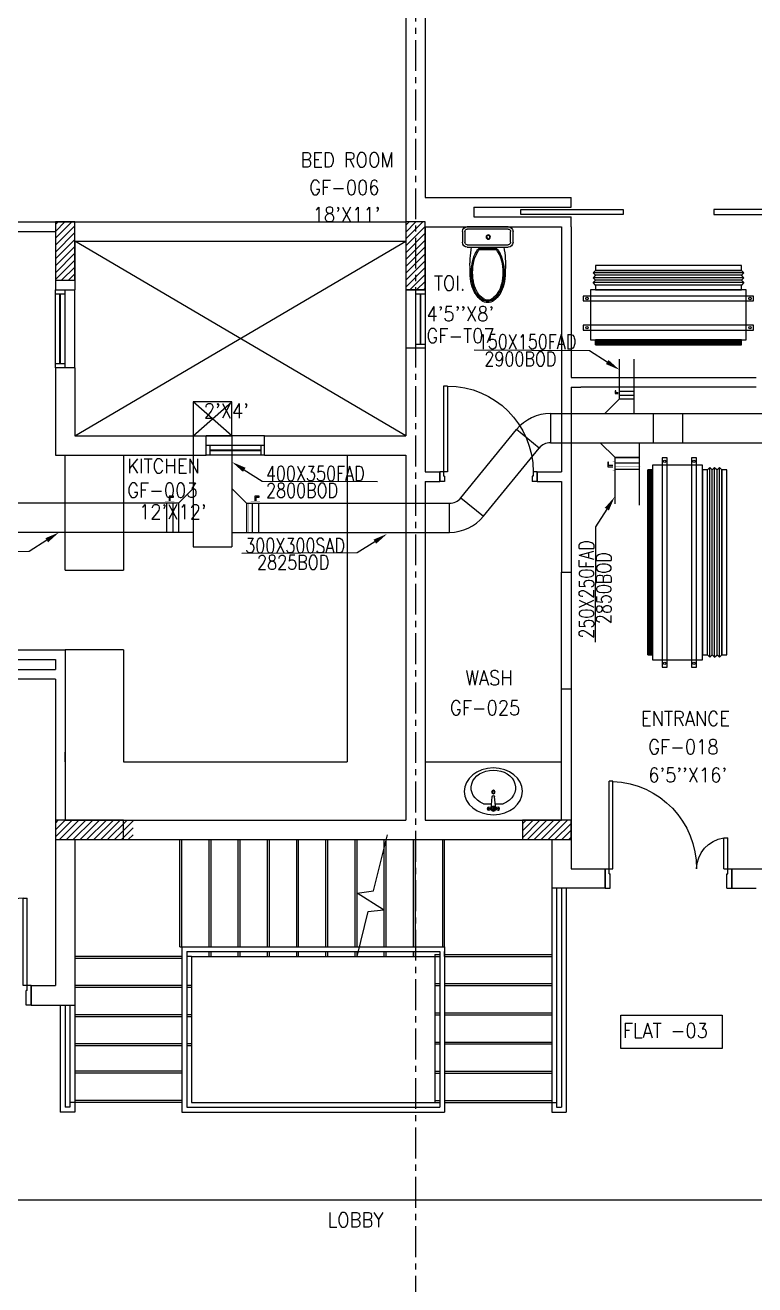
# Model space of a CAD drawing. Header units: millimetres. Extents: x -1288794 to 2153086, y -2701644 to -1335282.
# Drawn here: x 1389846 to 1397343, y -1492444 to -1479498 of the extents above; entities that cross this region are included whole.
import ezdxf

# ---------------------------------------------------------------- set-up
doc = ezdxf.new("R2010")
doc.units = ezdxf.units.MM
doc.header["$LTSCALE"] = 100
doc.linetypes.add('CENTER', pattern=[50.8, 31.75, -6.35, 6.35, -6.35])
doc.linetypes.add('DASHED2', pattern=[9.525, 6.35, -3.175])
for name, color, linetype in [('A-ANNO-TEXT', 8, 'Continuous'), ('A-DOOR', 4, 'Continuous'), ('A-FLOR-OVHD', 4, 'DASHED2'), ('A-FLOR-PFIX', 8, 'Continuous'), ('A-FLOR-SPCL', 8, 'Continuous'), ('A-FLOR-STRS', 8, 'Continuous'), ('A-GLAZ', 5, 'Continuous'), ('A-GRID', 253, 'CENTER'), ('A-WALL-FULL', 8, 'Continuous'), ('AC- VD', 5, 'Continuous'), ('AC-FAD', 6, 'Continuous'), ('AC-FAD TEXT', 6, 'Continuous'), ('FCU-AC', 160, 'Continuous'), ('L1-E014-C22-VAC (08-08-2010)$0$ETA-AC-DAMPER', 4, 'Continuous'), ('S-COL- HACT.', 9, 'Continuous'), ('S-COL.', 8, 'Continuous')]:
    doc.layers.add(name, color=color, linetype=linetype)
doc.styles.add('ROMANS', font='romans.shx', dxfattribs={"width": 0.8})
doc.styles.add('SIMPLEX', font='simplex.shx', dxfattribs={"width": 0.8})
pattern_1 = [(45, (2502910.96, -1109556.65), (-35.355339, 35.355339), [])]

# ---------------------------------------------------------------- blocks, each defined once
blk = doc.blocks.new('W-80')
for p, q in [((800, 100), (0, 100)), ((800, 0), (0, 0)), ((40, 0), (40, 100)), ((760, 100), (760, 0))]:
    blk.add_line(p, q)
at = {"linetype": 'Continuous'}
for p, q in [((760, 53), (40, 53)), ((760, 47), (40, 47))]:
    blk.add_line(p, q, dxfattribs=at)
blk = doc.blocks.new('D-130-R')
for p, q in [((1220, 200), (1220, 1100)), ((1220, 1100), (1260, 1100)), ((1260, 200), (1260, 1100)), ((80, 520), (40, 520)), ((40, 200), (40, 520)), ((80, 200), (80, 520)), ((0, 0), (0, 200)), ((80, 200), (0, 200)), ((40, 150), (40, 200)), ((50, 150), (40, 150)), ((50, 0), (50, 150)), ((1300, 200), (1220, 200)), ((1260, 150), (1250, 150)), ((1250, 0), (1250, 150)), ((1260, 150), (1260, 200)), ((1300, 0), (1300, 200)), ((50, 0), (0, 0)), ((1300, 0), (1250, 0))]:
    blk.add_line(p, q)
for centre, radius, start, end in [((1260, 200), 900, 92.5473, 180), ((40, 200), 320, 0, 82.8192)]:
    blk.add_arc(centre, radius, start, end)
blk = doc.blocks.new('D-100-R1')
for p, q in [((-80, 980), (-80, 100)), ((-80, 980), (-40, 980)), ((-40, 980), (-40, 55)), ((-1000, 100), (-1000, 0)), ((-1000, 100), (-960, 100)), ((-960, 100), (-960, 55)), ((-960, 55), (-950, 55)), ((-950, 55), (-950, 0)), ((-80, 100), (0, 100)), ((-50, 55), (-50, 0)), ((-50, 55), (-40, 55)), ((-50, 0), (0, 0)), ((0, 100), (0, 0)), ((-1000, 0), (-950, 0))]:
    blk.add_line(p, q)
at = {"linetype": 'Continuous'}
blk.add_arc((-80, 100), 880, 90, 180, dxfattribs=at)
blk = doc.blocks.new('WC-1')
for p, q in [((-210, 0), (210, 0)), ((-260, -160), (-260, -50)), ((-235, -160), (-235, -50)), ((-210, -25), (210, -25)), ((235, -50), (235, -160)), ((260, -50), (260, -160)), ((210, -185), (-210, -185)), ((210, -210), (-210, -210)), ((91, -223), (-91, -223)), ((86, -235), (-86, -235))]:
    blk.add_line(p, q)
for radius in [22.1, 17.1]:
    blk.add_circle((-6, -107), radius)
for centre, radius, start, end in [((-210, -50), 50, 90, 180), ((-210, -50), 25, 90, 180), ((210, -50), 50, 360, 90), ((210, -50), 25, 360, 90), ((-210, -160), 50, 180, 270), ((-210, -160), 25, 180, 270), ((722, -383), 904, 168.9529, 184.0632), ((178, -428), 341, 149.8586, 166.4766), ((69, -365), 214, 138.4152, 149.8586), ((69, -365), 201, 139.9943, 149.8586), ((-69, -365), 201, 30.1414, 40.0057), ((-69, -365), 214, 30.1414, 41.5848), ((-178, -428), 341, 13.5234, 30.1414), ((210, -160), 25, 270, 360), ((210, -160), 50, 270, 360), ((352, -470), 520, 166.4766, 180), ((352, -470), 507, 166.4766, 180), ((178, -428), 328, 149.8586, 166.4766), ((-178, -428), 328, 13.5234, 30.1414), ((-352, -470), 507, 360, 13.5234), ((-352, -470), 520, 360, 13.5234), ((352, -470), 532, 177.5541, 180), ((352, -470), 532, 180, 193.5234), ((352, -470), 520, 180, 193.5234), ((352, -470), 507, 180, 193.5234), ((-352, -470), 507, 346.4766, 360), ((-352, -470), 520, 346.4766, 360), ((-352, -470), 532, 346.4766, 360), ((-352, -470), 532, 360, 2.4459), ((178, -512), 353, 193.5234, 210.1414), ((178, -512), 341, 193.5234, 210.1414), ((178, -512), 328, 193.5234, 210.1414), ((-178, -512), 328, 329.8586, 346.4766), ((-178, -512), 341, 329.8586, 346.4766), ((-178, -512), 353, 329.8586, 346.4766), ((69, -575), 226, 210.1414, 234.4972), ((69, -575), 214, 210.1414, 234.4972), ((69, -575), 201, 210.1414, 234.4972), ((0, -672), 108, 234.4972, 270), ((0, -672), 95.9, 234.4972, 270), ((0, -672), 83.4, 234.4972, 270), ((0, -672), 83.4, 270, 305.5028), ((0, -672), 95.9, 270, 305.5028), ((0, -672), 108, 270, 305.5028), ((-69, -575), 201, 305.5028, 329.8586), ((-69, -575), 214, 305.5028, 329.8586), ((-69, -575), 226, 305.5028, 329.8586)]:
    blk.add_arc(centre, radius, start, end)
at = {"linetype": 'Continuous', "ltscale": 50}
blk.add_arc((-722, -383), 904, 355.9368, 11.0471, dxfattribs=at)
blk = doc.blocks.new('LAV-2')
for p, q in [((-21, 393), (-55, 399)), ((-1, 363), (-1, 399)), ((53, 399), (20, 393)), ((-102, 330), (-23, 330)), ((-21, 369), (-55, 363)), ((-24, 385), (-49, 381)), ((-24, 377), (-49, 381)), ((-25, 381), (-13, 258)), ((-19, 381), (17, 381)), ((23, 381), (11, 257)), ((53, 363), (20, 369)), ((21, 329), (101, 329)), ((47, 381), (23, 385)), ((47, 381), (23, 376))]:
    blk.add_line(p, q)
for centre, radius in [((-1, 381), 24), ((-1, 381), 18), ((-1, 209), 18), ((-1, 209), 13.2)]:
    blk.add_circle(centre, radius)
blk.add_arc((-1, 257), 12, 179.8053, 359.8053)
for centre, major_axis, ratio in [((-1, 202), (-300, 1), 0.8), ((53, 381), (0.1, 18), 0.333333)]:
    blk.add_ellipse(centre, major_axis=major_axis, ratio=ratio)
at = {"extrusion": (0, 0, -1)}
blk.add_ellipse((-55, 381), major_axis=(0.1, 18), ratio=0.333333, dxfattribs=at)
blk.add_ellipse((-1, 166), major_axis=(-228, 1), ratio=0.8, start_param=5.174, end_param=10.533963)
for points, knots in [([(-55, 365), (-55, 366), (-55, 366), (-55, 366), (-55, 366), (-56, 367), (-56, 368), (-57, 370), (-57, 371), (-58, 374), (-58, 375), (-58, 379), (-58, 381), (-58, 386), (-58, 388), (-57, 392), (-57, 393), (-56, 394), (-56, 395), (-55, 396), (-55, 396), (-55, 396), (-55, 397), (-55, 397)], [3.378318, 3.378318, 3.378318, 3.378318, 3.519844, 3.519844, 3.66137, 3.66137, 3.925951, 3.925951, 4.190531, 4.190531, 4.455112, 4.455112, 4.86737, 4.86737, 5.279628, 5.279628, 5.565785, 5.565785, 5.785568, 5.785568, 5.957, 5.957, 6.04646, 6.04646, 6.04646, 6.04646]), ([(-55, 397), (-55, 397), (-54, 396), (-54, 396), (-54, 396), (-53, 395), (-53, 394), (-52, 392), (-52, 391), (-52, 388), (-51, 387), (-51, 383), (-51, 381), (-51, 376), (-52, 374), (-52, 370), (-53, 369), (-53, 368), (-54, 367), (-54, 366), (-54, 366), (-55, 366), (-55, 365), (-55, 365)], [0.236726, 0.236726, 0.236726, 0.236726, 0.378252, 0.378252, 0.519778, 0.519778, 0.784358, 0.784358, 1.048939, 1.048939, 1.313519, 1.313519, 1.725777, 1.725777, 2.138035, 2.138035, 2.424192, 2.424192, 2.643976, 2.643976, 2.815407, 2.815407, 2.904867, 2.904867, 2.904867, 2.904867]), ([(53, 396), (53, 396), (53, 396), (53, 396), (53, 395), (52, 394), (52, 394), (51, 392), (51, 390), (50, 388), (50, 386), (50, 383), (50, 380), (50, 376), (50, 373), (51, 370), (51, 369), (52, 367), (52, 367), (53, 366), (53, 365), (53, 365), (53, 365), (53, 365)], [0.236726, 0.236726, 0.236726, 0.236726, 0.378252, 0.378252, 0.519778, 0.519778, 0.784358, 0.784358, 1.048939, 1.048939, 1.313519, 1.313519, 1.725777, 1.725777, 2.138035, 2.138035, 2.424192, 2.424192, 2.643976, 2.643976, 2.815407, 2.815407, 2.904867, 2.904867, 2.904867, 2.904867]), ([(53, 365), (53, 365), (53, 365), (54, 366), (54, 366), (55, 367), (55, 368), (56, 370), (56, 371), (56, 373), (57, 375), (57, 379), (57, 381), (57, 386), (56, 388), (56, 391), (55, 392), (55, 394), (54, 395), (54, 396), (54, 396), (54, 396), (53, 396), (53, 396)], [3.378318, 3.378318, 3.378318, 3.378318, 3.519844, 3.519844, 3.66137, 3.66137, 3.925951, 3.925951, 4.190531, 4.190531, 4.455112, 4.455112, 4.86737, 4.86737, 5.279628, 5.279628, 5.565785, 5.565785, 5.785568, 5.785568, 5.957, 5.957, 6.04646, 6.04646, 6.04646, 6.04646])]:
    blk.add_open_spline(points, degree=3, knots=knots)
blk = doc.blocks.new('W-60')
for p, q in [((600, 100), (0, 100)), ((600, 0), (0, 0)), ((40, 0), (40, 100)), ((560, 100), (560, 0))]:
    blk.add_line(p, q)
at = {"linetype": 'Continuous'}
for p, q in [((560, 53), (40, 53)), ((560, 47), (40, 47))]:
    blk.add_line(p, q, dxfattribs=at)
blk = doc.blocks.new('fcu 2.5 tr')
h = blk.add_hatch()
h.set_pattern_fill('NET', color=3)
h.paths.add_polyline_path([(83172, -1587743), (81672, -1587743), (81672, -1587793), (83172, -1587793)])
at = {"layer": 'FCU-AC', "color": 1}
for p, q in [((83172, -1586980), (81672, -1586980)), ((81672, -1586980), (81672, -1587030)), ((83172, -1587030), (83172, -1586980)), ((81672, -1587030), (83172, -1587030)), ((83172, -1587180), (81672, -1587180)), ((81672, -1587180), (81672, -1587230)), ((81672, -1587230), (83172, -1587230)), ((83172, -1587230), (83172, -1587180))]:
    blk.add_line(p, q, dxfattribs=at)
at = {"layer": 'FCU-AC'}
for p, q in [((81672, -1587030), (81647, -1587055)), ((83197, -1587055), (81647, -1587055)), ((81672, -1587080), (81647, -1587055)), ((81672, -1587080), (81647, -1587105)), ((83197, -1587105), (81647, -1587105)), ((81672, -1587130), (81647, -1587105)), ((81672, -1587130), (81647, -1587155)), ((83172, -1587030), (81672, -1587030)), ((83172, -1587080), (81672, -1587080)), ((83172, -1587080), (81672, -1587080)), ((83172, -1587130), (81672, -1587130)), ((83172, -1587130), (81672, -1587130)), ((83197, -1587055), (83172, -1587030)), ((83197, -1587055), (83172, -1587080)), ((83197, -1587105), (83172, -1587080)), ((83197, -1587105), (83172, -1587130)), ((83197, -1587155), (83172, -1587130)), ((83197, -1587155), (81647, -1587155)), ((81672, -1587180), (81647, -1587155)), ((83197, -1587155), (83172, -1587180))]:
    blk.add_line(p, q, dxfattribs=at)
blk.add_lwpolyline([(81622, -1587743), (83222, -1587743), (83222, -1587230), (81622, -1587230)], close=True, dxfattribs=at)
at = {"layer": 'FCU-AC', "color": 6}
for points in [[(81547, -1587343), (83297, -1587343), (83297, -1587293), (81547, -1587293)], [(81547, -1587643), (83297, -1587643), (83297, -1587593), (81547, -1587593)]]:
    blk.add_lwpolyline(points, close=True, dxfattribs=at)
at = {"layer": 'FCU-AC', "color": 3}
blk.add_lwpolyline([(81672, -1587793), (83172, -1587793), (83172, -1587743), (81672, -1587743)], close=True, dxfattribs=at)
at = {"layer": 'FCU-AC', "color": 6}
for centre in [(81584, -1587318), (83259, -1587318), (81584, -1587618), (83259, -1587618)]:
    blk.add_circle(centre, 12.5, dxfattribs=at)
blk = doc.blocks.new('fcu 3.5 tr')
at = {"layer": 'FCU-AC'}
h = blk.add_hatch(dxfattribs=at)
h.set_pattern_fill('NET', color=3)
h.paths.add_polyline_path([(100970, -1580238), (99070, -1580238), (99070, -1580288), (100970, -1580288)])
at = {"layer": 'FCU-AC', "color": 1}
for p, q in [((100970, -1579475), (99070, -1579475)), ((99070, -1579475), (99070, -1579525)), ((100970, -1579525), (100970, -1579475)), ((99070, -1579525), (100970, -1579525)), ((100970, -1579675), (99070, -1579675)), ((99070, -1579675), (99070, -1579725)), ((99070, -1579725), (100970, -1579725)), ((100970, -1579725), (100970, -1579675))]:
    blk.add_line(p, q, dxfattribs=at)
at = {"layer": 'FCU-AC'}
for p, q in [((99045, -1579550), (99070, -1579525)), ((100995, -1579550), (99045, -1579550)), ((99045, -1579550), (99070, -1579575)), ((99045, -1579600), (99070, -1579575)), ((100995, -1579600), (99045, -1579600)), ((99045, -1579600), (99070, -1579625)), ((99045, -1579650), (99070, -1579625)), ((100970, -1579525), (99070, -1579525)), ((100970, -1579575), (99070, -1579575)), ((100970, -1579575), (99070, -1579575)), ((100970, -1579625), (99070, -1579625)), ((100970, -1579625), (99070, -1579625)), ((100995, -1579550), (100970, -1579525)), ((100995, -1579550), (100970, -1579575)), ((100995, -1579600), (100970, -1579575)), ((100995, -1579600), (100970, -1579625)), ((100995, -1579650), (100970, -1579625)), ((100995, -1579650), (99045, -1579650)), ((99045, -1579650), (99070, -1579675)), ((100995, -1579650), (100970, -1579675))]:
    blk.add_line(p, q, dxfattribs=at)
blk.add_lwpolyline([(99020, -1580238), (101020, -1580238), (101020, -1579725), (99020, -1579725)], close=True, dxfattribs=at)
at = {"layer": 'FCU-AC', "color": 6}
for points in [[(98945, -1579838), (101095, -1579838), (101095, -1579788), (98945, -1579788)], [(98945, -1580138), (101095, -1580138), (101095, -1580088), (98945, -1580088)]]:
    blk.add_lwpolyline(points, close=True, dxfattribs=at)
at = {"layer": 'FCU-AC', "color": 3}
blk.add_lwpolyline([(99070, -1580288), (100970, -1580288), (100970, -1580238), (99070, -1580238)], close=True, dxfattribs=at)
at = {"layer": 'FCU-AC', "color": 6}
for centre in [(98982, -1579813), (101057, -1579813), (98982, -1580113), (101057, -1580113)]:
    blk.add_circle(centre, 12.5, dxfattribs=at)
blk = doc.blocks.new('*U266')
at = {"layer": 'L1-E014-C22-VAC (08-08-2010)$0$ETA-AC-DAMPER', "color": 5}
for p, q in [((-33, 0), (-33, 300)), ((33, 0), (33, 300))]:
    blk.add_line(p, q, dxfattribs=at)
for points, const_width in [([(-91, 300), (91, 300)], 1.82), ([(0, 0), (0, 314)], 1.5), ([(-91, 0), (91, 0)], 1.82), ([(-48, 0), (-48, -20), (48, -20), (48, 0)], 1.5)]:
    blk.add_lwpolyline(points, dxfattribs=dict(at, const_width=const_width))
at = {"layer": 'L1-E014-C22-VAC (08-08-2010)$0$ETA-AC-DAMPER', "color": 5, "const_width": 1.82}
blk.add_lwpolyline([(75, 300), (75, 0), (-75, 0), (-75, 300)], close=True, dxfattribs=at)
at = {"layer": 'L1-E014-C22-VAC (08-08-2010)$0$ETA-AC-DAMPER', "color": 5}
blk.add_lwpolyline([(6, -20), (6, -62), (40, -62), (40, -72), (-6, -72), (-6, -20)], dxfattribs=at)
blk = doc.blocks.new('*U265')
at = {"layer": 'L1-E014-C22-VAC (08-08-2010)$0$ETA-AC-DAMPER', "color": 5}
for p, q in [((-33, 0), (-33, 250)), ((33, 0), (33, 250))]:
    blk.add_line(p, q, dxfattribs=at)
for points, const_width in [([(0, 0), (0, 264)], 1.5), ([(-91, 250), (91, 250)], 1.82), ([(-91, 0), (91, 0)], 1.82), ([(-48, 0), (-48, -20), (48, -20), (48, 0)], 1.5)]:
    blk.add_lwpolyline(points, dxfattribs=dict(at, const_width=const_width))
at = {"layer": 'L1-E014-C22-VAC (08-08-2010)$0$ETA-AC-DAMPER', "color": 5, "const_width": 1.82}
blk.add_lwpolyline([(75, 250), (75, 0), (-75, 0), (-75, 250)], close=True, dxfattribs=at)
at = {"layer": 'L1-E014-C22-VAC (08-08-2010)$0$ETA-AC-DAMPER', "color": 5}
blk.add_lwpolyline([(6, -20), (6, -62), (40, -62), (40, -72), (-6, -72), (-6, -20)], dxfattribs=at)
blk = doc.blocks.new('*U711')
at = {"layer": 'L1-E014-C22-VAC (08-08-2010)$0$ETA-AC-DAMPER', "color": 5}
for p, q in [((-33, 0), (-33, 235)), ((33, 0), (33, 235))]:
    blk.add_line(p, q, dxfattribs=at)
for points, const_width in [([(-91, 235), (91, 235)], 1.82), ([(0, 0), (0, 249)], 1.5), ([(-91, 0), (91, 0)], 1.82), ([(-48, 0), (-48, -20), (48, -20), (48, 0)], 1.5)]:
    blk.add_lwpolyline(points, dxfattribs=dict(at, const_width=const_width))
at = {"layer": 'L1-E014-C22-VAC (08-08-2010)$0$ETA-AC-DAMPER', "color": 5, "const_width": 1.82}
blk.add_lwpolyline([(75, 235), (75, 0), (-75, 0), (-75, 235)], close=True, dxfattribs=at)
at = {"layer": 'L1-E014-C22-VAC (08-08-2010)$0$ETA-AC-DAMPER', "color": 5}
blk.add_lwpolyline([(6, -20), (6, -62), (40, -62), (40, -72), (-6, -72), (-6, -20)], dxfattribs=at)

msp = doc.modelspace()

# ---------------------------------------------------------------- hatches: boundary and pattern name
at = {"layer": 'S-COL- HACT.', "linetype": 'Continuous', "ltscale": 3}
h = msp.add_hatch(dxfattribs=at)
h.set_pattern_fill('ANSI31', color=256, scale=400, style=0)
h.set_pattern_definition(pattern_1)
h.paths.add_polyline_path([(1390155.8, -1481518.6), (1390155.8, -1482118.6), (1390355.8, -1482118.6), (1390355.8, -1481518.6)])
h = msp.add_hatch(dxfattribs=at)
h.set_pattern_fill('ANSI31', color=256, scale=400, style=0)
h.set_pattern_definition(pattern_1)
h.paths.add_polyline_path([(1393755.8, -1481518.6), (1393755.8, -1482218.6), (1393955.8, -1482218.6), (1393955.8, -1481518.6)])
h = msp.add_hatch(dxfattribs=at)
h.set_pattern_fill('ANSI31', color=256, scale=400, style=0)
h.set_pattern_definition(pattern_1)
h.paths.add_polyline_path([(1390155.8, -1487868.6), (1390955.8, -1487868.6), (1390955.8, -1487668.6), (1390155.8, -1487668.6)])
h = msp.add_hatch(dxfattribs=at)
h.set_pattern_fill('ANSI31', color=256, scale=400, style=0)
h.set_pattern_definition(pattern_1)
h.paths.add_polyline_path([(1394955.8, -1487868.6), (1395455.8, -1487868.6), (1395455.8, -1487668.6), (1394955.8, -1487668.6)])

# ---------------------------------------------------------------- linework, layer by layer
at = {"layer": 'A-ANNO-TEXT', "color": 5}
msp.add_lwpolyline([(1395964.9, -1489671.5), (1397007.2, -1489671.5), (1397007.2, -1490013.9), (1395964.9, -1490013.9)], close=True, dxfattribs=at)
at = {"layer": 'A-DOOR', "ltscale": 3}
for points in [[(1394939.8, -1481443.6), (1394939.8, -1481393.6), (1395989.8, -1481393.6), (1395989.8, -1481443.6), (1394939.8, -1481443.6)], [(1397971.8, -1481443.6), (1397971.8, -1481393.6), (1396921.8, -1481393.6), (1396921.8, -1481443.6), (1397971.8, -1481443.6)]]:
    msp.add_lwpolyline(points, dxfattribs=at)
at = {"layer": 'A-FLOR-OVHD', "linetype": 'Continuous', "ltscale": 3}
for p, q in [((1395555.8, -1483118.6), (1397355.8, -1483118.6)), ((1397355.8, -1483218.6), (1395555.8, -1483218.6)), ((1395355.8, -1486318.6), (1395355.8, -1485118.6)), ((1395355.8, -1486318.6), (1395355.8, -1485118.6)), ((1395455.8, -1485118.6), (1395455.8, -1486318.6)), ((1395455.8, -1485118.6), (1395455.8, -1486318.6))]:
    msp.add_line(p, q, dxfattribs=at)
at = {"layer": 'A-FLOR-OVHD', "linetype": 'Continuous'}
for p, q in [((1391455.8, -1488968.6), (1391455.8, -1487868.6)), ((1391755.8, -1488968.6), (1391755.8, -1487868.6)), ((1392055.8, -1488968.6), (1392055.8, -1487868.6)), ((1392355.8, -1488968.6), (1392355.8, -1487868.6)), ((1392655.8, -1488968.6), (1392655.8, -1487868.6)), ((1392955.8, -1488968.6), (1392955.8, -1487868.6)), ((1393255.8, -1488968.6), (1393255.8, -1487868.6)), ((1393555.8, -1488968.6), (1393555.8, -1487868.6)), ((1394155.8, -1488968.6), (1394155.8, -1487868.6)), ((1391455.8, -1489068.6), (1390355.8, -1489068.6)), ((1394155.8, -1489068.6), (1395255.8, -1489068.6)), ((1391455.8, -1489368.6), (1390355.8, -1489368.6)), ((1394155.8, -1489368.6), (1395255.8, -1489368.6)), ((1391455.8, -1489668.6), (1390355.8, -1489668.6)), ((1394155.8, -1489668.6), (1395255.8, -1489668.6)), ((1391455.8, -1489968.6), (1390355.8, -1489968.6)), ((1394155.8, -1489968.6), (1395255.8, -1489968.6)), ((1391455.8, -1490268.6), (1390355.8, -1490268.6)), ((1394155.8, -1490268.6), (1395255.8, -1490268.6)), ((1390355.8, -1490568.6), (1390305.8, -1490568.6)), ((1391455.8, -1490568.6), (1390355.8, -1490568.6)), ((1394155.8, -1490568.6), (1395255.8, -1490568.6)), ((1395255.8, -1490568.6), (1395305.8, -1490568.6))]:
    msp.add_line(p, q, dxfattribs=at)
at = {"layer": 'A-FLOR-SPCL', "ltscale": 3}
for p, q in [((1390355.8, -1483718.6), (1393755.8, -1481718.6)), ((1393755.8, -1483718.6), (1390355.8, -1481718.6)), ((1390255.8, -1485098.6), (1390255.8, -1483918.6)), ((1390855.8, -1483918.6), (1390855.8, -1485098.6)), ((1393155.8, -1483918.6), (1393155.8, -1487068.6)), ((1390255.8, -1485098.6), (1390855.8, -1485098.6)), ((1390855.8, -1485918.6), (1390255.8, -1485918.6)), ((1390855.8, -1485918.6), (1390855.8, -1487068.6)), ((1390855.8, -1487068.6), (1393155.8, -1487068.6)), ((1393955.8, -1487068.6), (1395355.8, -1487068.6))]:
    msp.add_line(p, q, dxfattribs=at)
at = {"layer": 'A-FLOR-STRS', "ltscale": 3}
for p, q in [((1393424.3, -1488394.4), (1393568.3, -1487818.6)), ((1391435.8, -1488968.6), (1391435.8, -1487868.6)), ((1391735.8, -1488968.6), (1391735.8, -1487868.6)), ((1392035.8, -1488968.6), (1392035.8, -1487868.6)), ((1392335.8, -1488968.6), (1392335.8, -1487868.6)), ((1392635.8, -1488968.6), (1392635.8, -1487868.6)), ((1392935.8, -1488968.6), (1392935.8, -1487868.6)), ((1393235.8, -1488968.6), (1393235.8, -1487868.6)), ((1393535.8, -1488968.6), (1393535.8, -1487868.6)), ((1393835.8, -1488968.6), (1393835.8, -1487868.6)), ((1393855.8, -1488968.6), (1393855.8, -1487868.6)), ((1394135.8, -1488968.6), (1394135.8, -1487868.6)), ((1395255.8, -1488368.6), (1395255.8, -1489368.6)), ((1395305.8, -1488368.6), (1395305.8, -1489356.1)), ((1395355.8, -1488368.6), (1395355.8, -1490618.6)), ((1395405.8, -1488368.6), (1395405.8, -1490668.6)), ((1393255.8, -1488418.6), (1393424.3, -1488394.4)), ((1393527, -1488588.1), (1393255.8, -1488418.6)), ((1393255.8, -1489068.6), (1393370.9, -1488608.3)), ((1393370.9, -1488608.3), (1393527, -1488588.1)), ((1391435.8, -1488968.6), (1394155.8, -1488968.6)), ((1391455.8, -1488968.6), (1391455.8, -1490668.6)), ((1391505.8, -1489018.6), (1391505.8, -1490618.6)), ((1391505.8, -1489018.6), (1394105.8, -1489018.6)), ((1391735.8, -1489068.6), (1391735.8, -1489018.6)), ((1391755.8, -1489068.6), (1391755.8, -1489018.6)), ((1392035.8, -1489068.6), (1392035.8, -1489018.6)), ((1392055.8, -1489068.6), (1392055.8, -1489018.6)), ((1392335.8, -1489068.6), (1392335.8, -1489018.6)), ((1392355.8, -1489068.6), (1392355.8, -1489018.6)), ((1392635.8, -1489068.6), (1392635.8, -1489018.6)), ((1392655.8, -1489068.6), (1392655.8, -1489018.6)), ((1392935.8, -1489068.6), (1392935.8, -1489018.6)), ((1392955.8, -1489068.6), (1392955.8, -1489018.6)), ((1393235.8, -1489068.6), (1393235.8, -1489018.6)), ((1393255.8, -1489068.6), (1393255.8, -1489018.6)), ((1393535.8, -1489068.6), (1393535.8, -1489018.6)), ((1393555.8, -1489068.6), (1393555.8, -1489018.6)), ((1393835.8, -1489068.6), (1393835.8, -1489018.6)), ((1393855.8, -1489068.6), (1393855.8, -1489018.6)), ((1394105.8, -1489018.6), (1394105.8, -1490618.6)), ((1394155.8, -1488968.6), (1394155.8, -1490668.6)), ((1394155.8, -1489068.6), (1394155.8, -1489018.6)), ((1391455.8, -1489088.6), (1390355.8, -1489088.6)), ((1391555.8, -1489068.6), (1391505.8, -1489068.6)), ((1391555.8, -1489068.6), (1394055.8, -1489068.6)), ((1391555.8, -1489068.6), (1391555.8, -1490268.6)), ((1394055.8, -1489048.6), (1394055.8, -1489668.6)), ((1394055.8, -1489048.6), (1394105.8, -1489048.6)), ((1394055.8, -1489048.6), (1394105.8, -1489048.6)), ((1394055.8, -1489068.6), (1394105.8, -1489068.6)), ((1394055.8, -1489068.6), (1394105.8, -1489068.6)), ((1394155.8, -1489048.6), (1395255.8, -1489048.6)), ((1391455.8, -1489388.6), (1390355.8, -1489388.6)), ((1391555.8, -1489368.6), (1391505.8, -1489368.6)), ((1391555.8, -1489388.6), (1391505.8, -1489388.6)), ((1394055.8, -1489348.6), (1394105.8, -1489348.6)), ((1394055.8, -1489368.6), (1394105.8, -1489368.6)), ((1394155.8, -1489348.6), (1395255.8, -1489348.6)), ((1395255.8, -1489368.6), (1395255.8, -1490668.6)), ((1395305.8, -1489356.1), (1395305.8, -1490618.6)), ((1390205.8, -1489568.6), (1390205.8, -1490668.6)), ((1390255.8, -1489568.6), (1390255.8, -1490618.6)), ((1390305.8, -1489568.6), (1390305.8, -1490618.6)), ((1390355.8, -1489568.6), (1390355.8, -1490668.6)), ((1391555.8, -1489668.6), (1391505.8, -1489668.6)), ((1394055.8, -1489648.6), (1394105.8, -1489648.6)), ((1394055.8, -1489668.6), (1394055.8, -1490568.6)), ((1394055.8, -1489668.6), (1394105.8, -1489668.6)), ((1394155.8, -1489648.6), (1395255.8, -1489648.6)), ((1391455.8, -1489688.6), (1390355.8, -1489688.6)), ((1391555.8, -1489688.6), (1391505.8, -1489688.6)), ((1391455.8, -1489988.6), (1390355.8, -1489988.6)), ((1391555.8, -1489968.6), (1391505.8, -1489968.6)), ((1391555.8, -1489988.6), (1391505.8, -1489988.6)), ((1394055.8, -1489948.6), (1394105.8, -1489948.6)), ((1394055.8, -1489968.6), (1394105.8, -1489968.6)), ((1394155.8, -1489948.6), (1395255.8, -1489948.6)), ((1391455.8, -1490248.6), (1390355.8, -1490248.6)), ((1391555.8, -1490268.6), (1391555.8, -1490568.6)), ((1394055.8, -1490248.6), (1394105.8, -1490248.6)), ((1394055.8, -1490268.6), (1394105.8, -1490268.6)), ((1394155.8, -1490248.6), (1395255.8, -1490248.6)), ((1391455.8, -1490548.6), (1390355.8, -1490548.6)), ((1391555.8, -1490568.6), (1394055.8, -1490568.6)), ((1394055.8, -1490548.6), (1394105.8, -1490548.6)), ((1394055.8, -1490568.6), (1394105.8, -1490568.6)), ((1394155.8, -1490548.6), (1395255.8, -1490548.6)), ((1390355.8, -1490668.6), (1390205.8, -1490668.6)), ((1390305.8, -1490618.6), (1390255.8, -1490618.6)), ((1391455.8, -1490668.6), (1394155.8, -1490668.6)), ((1391505.8, -1490618.6), (1394105.8, -1490618.6)), ((1395255.8, -1490668.6), (1395405.8, -1490668.6)), ((1395305.8, -1490618.6), (1395355.8, -1490618.6))]:
    msp.add_line(p, q, dxfattribs=at)
at = {"layer": 'A-GLAZ', "ltscale": 3}
for p, q in [((1390355.8, -1483018.6), (1390355.8, -1482218.6)), ((1393755.8, -1482218.6), (1393755.8, -1482818.6)), ((1392305.8, -1483718.6), (1391705.8, -1483718.6))]:
    msp.add_line(p, q, dxfattribs=at)
at = {"layer": 'A-GRID', "ltscale": 0.1}
msp.add_line((1393855.8, -1466442.6), (1393855.8, -1514577), dxfattribs=at)
at = {"layer": 'A-WALL-FULL', "ltscale": 3}
for p, q in [((1393955.8, -1474068.6), (1393955.8, -1481268.6)), ((1393755.8, -1478218.6), (1393755.8, -1481518.6)), ((1393955.8, -1481268.6), (1395455.8, -1481268.6)), ((1394455.8, -1481368.6), (1395455.8, -1481368.6)), ((1394455.8, -1481368.6), (1394455.8, -1481468.6)), ((1395455.8, -1481368.6), (1395455.8, -1481268.6)), ((1394455.8, -1481468.6), (1395455.8, -1481468.6)), ((1395455.8, -1481568.6), (1395455.8, -1481468.6)), ((1388205.8, -1481618.6), (1390155.8, -1481618.6)), ((1388355.8, -1481518.6), (1393755.8, -1481518.6)), ((1390155.8, -1481618.6), (1390155.8, -1482218.6)), ((1393955.8, -1481568.6), (1393955.8, -1482218.6)), ((1393955.8, -1481568.6), (1395355.8, -1481568.6)), ((1395355.8, -1481568.6), (1395355.8, -1484086.6)), ((1395455.8, -1481568.6), (1395455.8, -1483118.6)), ((1390355.8, -1481718.6), (1393755.8, -1481718.6)), ((1390355.8, -1481718.6), (1390355.8, -1482218.6)), ((1393755.8, -1481718.6), (1393755.8, -1482218.6)), ((1390155.8, -1482218.6), (1390355.8, -1482218.6)), ((1393955.8, -1482218.6), (1393755.8, -1482218.6)), ((1393755.8, -1482818.6), (1393755.8, -1483718.6)), ((1393955.8, -1482818.6), (1393755.8, -1482818.6)), ((1393955.8, -1482818.6), (1393955.8, -1484086.6)), ((1390355.8, -1483018.6), (1390155.8, -1483018.6)), ((1390155.8, -1483018.6), (1390155.8, -1483918.6)), ((1390355.8, -1483018.6), (1390355.8, -1483718.6)), ((1395455.8, -1483118.6), (1395555.8, -1483118.6)), ((1395455.8, -1483218.6), (1395455.8, -1485118.6)), ((1395455.8, -1483218.6), (1395555.8, -1483218.6)), ((1390355.8, -1483718.6), (1391705.8, -1483718.6)), ((1391705.8, -1483918.6), (1391705.8, -1483718.6)), ((1392305.8, -1483718.6), (1393755.8, -1483718.6)), ((1392305.8, -1483918.6), (1392305.8, -1483718.6)), ((1390155.8, -1483918.6), (1391705.8, -1483918.6)), ((1392305.8, -1483918.6), (1393755.8, -1483918.6)), ((1393755.8, -1483918.6), (1393755.8, -1487068.6)), ((1393755.8, -1483918.6), (1393755.8, -1487668.6)), ((1393955.8, -1484086.6), (1394105.8, -1484086.6)), ((1394105.8, -1484186.6), (1394105.8, -1484086.6)), ((1395105.8, -1484086.6), (1395355.8, -1484086.6)), ((1395105.8, -1484186.6), (1395105.8, -1484086.6)), ((1393955.8, -1484186.6), (1394105.8, -1484186.6)), ((1393955.8, -1484186.6), (1393955.8, -1487668.6)), ((1395105.8, -1484186.6), (1395355.8, -1484186.6)), ((1395355.8, -1484186.6), (1395355.8, -1485118.6)), ((1395355.8, -1485118.6), (1395455.8, -1485118.6)), ((1389455.8, -1485918.6), (1390255.8, -1485918.6)), ((1389455.8, -1486018.6), (1390155.8, -1486018.6)), ((1390155.8, -1486018.6), (1390155.8, -1486118.6)), ((1390255.8, -1485918.6), (1390255.8, -1487668.6)), ((1389455.8, -1486118.6), (1390155.8, -1486118.6)), ((1390155.8, -1486218.6), (1389455.8, -1486218.6)), ((1390155.8, -1486218.6), (1390155.8, -1489368.6)), ((1395355.8, -1486318.6), (1395455.8, -1486318.6)), ((1395355.8, -1487668.6), (1395355.8, -1486318.6)), ((1395455.8, -1486318.6), (1395455.8, -1488168.6)), ((1390255.8, -1487068.6), (1390255.8, -1486968.6)), ((1390255.8, -1487668.6), (1393755.8, -1487668.6)), ((1393955.8, -1487668.6), (1395355.8, -1487668.6)), ((1390355.8, -1487868.6), (1395255.8, -1487868.6)), ((1390355.8, -1487868.6), (1390355.8, -1489568.6)), ((1395255.8, -1487868.6), (1395255.8, -1488368.6)), ((1395455.8, -1488168.6), (1395805.8, -1488168.6)), ((1395805.8, -1488168.6), (1395805.8, -1488368.6)), ((1397105.8, -1488168.6), (1397455.8, -1488168.6)), ((1397105.8, -1488168.6), (1397105.8, -1488368.6)), ((1395805.8, -1488368.6), (1395255.8, -1488368.6)), ((1397105.8, -1488368.6), (1397355.8, -1488368.6)), ((1389905.8, -1489368.6), (1389905.8, -1489568.6)), ((1389905.8, -1489368.6), (1390155.8, -1489368.6)), ((1390005.8, -1489368.6), (1390155.8, -1489368.6)), ((1389905.8, -1489568.6), (1390355.8, -1489568.6)), ((1390005.8, -1489568.6), (1390355.8, -1489568.6)), ((1379939.6, -1491568.6), (1406355.8, -1491568.6))]:
    msp.add_line(p, q, dxfattribs=at)
at = {"layer": 'AC-FAD'}
for p, q in [((1395953.4, -1483338.7), (1395953.4, -1482930.5)), ((1396103.4, -1483488.7), (1396103.4, -1482930.5)), ((1391970.7, -1483718.6), (1391570.7, -1483368.6)), ((1391570.7, -1483718.6), (1391970.7, -1483368.6)), ((1395803.4, -1483488.7), (1395953.4, -1483338.7)), ((1395953.4, -1483338.7), (1396103.4, -1483338.7)), ((1395243, -1483488.7), (1396603.4, -1483488.7)), ((1395243, -1483488.7), (1395243, -1483788.7)), ((1396303.4, -1483788.7), (1396303.4, -1483488.7)), ((1396603.4, -1483488.7), (1399095, -1483488.7)), ((1396603.4, -1483788.7), (1396603.4, -1483488.7)), ((1394322.3, -1484355.2), (1394894.4, -1483654.2)), ((1395126.8, -1483843.9), (1394894.4, -1483654.2)), ((1391570.7, -1483718.6), (1391570.7, -1484860.4)), ((1391970.7, -1483718.6), (1391970.7, -1484860.4)), ((1394554.7, -1484544.9), (1395126.8, -1483843.9)), ((1395243, -1483788.7), (1396603.4, -1483788.7)), ((1395753.4, -1483788.7), (1395903.4, -1483938.7)), ((1396153.4, -1483788.7), (1396153.4, -1484432.1)), ((1396603.4, -1483788.7), (1399095, -1483788.7)), ((1395903.4, -1483938.7), (1396153.4, -1483938.7)), ((1395903.4, -1483938.7), (1395903.4, -1484417.1)), ((1391570.7, -1484260.4), (1391420.7, -1484410.4)), ((1391970.7, -1484260.4), (1392120.7, -1484410.4)), ((1394322.3, -1484355.2), (1394554.7, -1484544.9)), ((1391420.7, -1484410.4), (1386693.5, -1484410.4)), ((1391420.7, -1484410.4), (1391420.7, -1484710.4)), ((1392120.7, -1484410.4), (1392120.7, -1484710.4)), ((1392120.7, -1484410.4), (1394206, -1484410.4)), ((1394206, -1484710.4), (1394206, -1484410.4)), ((1391570.7, -1484710.4), (1386693.5, -1484710.4)), ((1391970.7, -1484710.4), (1394206, -1484710.4)), ((1391570.7, -1484860.4), (1391970.7, -1484860.4))]:
    msp.add_line(p, q, dxfattribs=at)
msp.add_lwpolyline([(1391570.7, -1483718.6), (1391970.7, -1483718.6), (1391970.7, -1483368.6), (1391570.7, -1483368.6)], close=True, dxfattribs=at)
for centre, radius, start, end in [((1395243, -1483938.7), 450, 90, 140.78321), ((1395243, -1483938.7), 150, 90, 140.78321), ((1394206, -1484260.4), 150, 270, 320.78321), ((1394206, -1484260.4), 450, 270, 320.78321)]:
    msp.add_arc(centre, radius, start, end, dxfattribs=at)
at = {"layer": 'AC-FAD TEXT'}
for points in [[(1395826.8, -1482960), (1395644.7, -1482844.2), (1394459.7, -1482838.9)], [(1392097.3, -1484067.8), (1392279.4, -1484183.6), (1393464.4, -1484189)], [(1395822.9, -1484471.7), (1395707.1, -1484653.8), (1395701.7, -1485838.9)], [(1390067.5, -1484790.9), (1389885.4, -1484906.7), (1388700.3, -1484912.1)], [(1393438.5, -1484806), (1393256.5, -1484921.8), (1392071.4, -1484927.1)]]:
    msp.add_lwpolyline(points, dxfattribs=at)
for points in [[(1395840.2, -1482938.9), (1395953.4, -1483040.5), (1395813.4, -1482981.1)], [(1392083.9, -1484088.9), (1391970.7, -1483987.3), (1392110.7, -1484046.7)], [(1395801.8, -1484458.3), (1395903.4, -1484345.2), (1395844, -1484485.2)], [(1390080.9, -1484812), (1390194, -1484710.4), (1390054, -1484769.8)], [(1393452, -1484827.1), (1393565.1, -1484725.5), (1393425.1, -1484784.9)]]:
    msp.add_solid(points, dxfattribs=at)
at = {"layer": 'S-COL.', "linetype": 'Continuous', "ltscale": 3}
for points in [[(1390155.8, -1481518.6), (1390155.8, -1482118.6), (1390355.8, -1482118.6), (1390355.8, -1481518.6)], [(1393755.8, -1481518.6), (1393755.8, -1482218.6), (1393955.8, -1482218.6), (1393955.8, -1481518.6)], [(1390155.8, -1487868.6), (1390855.8, -1487868.6), (1390855.8, -1487668.6), (1390155.8, -1487668.6)], [(1390155.8, -1487868.6), (1390855.8, -1487868.6), (1390855.8, -1487668.6), (1390155.8, -1487668.6)], [(1390155.8, -1487868.6), (1390855.8, -1487868.6), (1390855.8, -1487668.6), (1390155.8, -1487668.6)], [(1394955.8, -1487868.6), (1395455.8, -1487868.6), (1395455.8, -1487668.6), (1394955.8, -1487668.6)], [(1394955.8, -1487868.6), (1395455.8, -1487868.6), (1395455.8, -1487668.6), (1394955.8, -1487668.6)]]:
    msp.add_lwpolyline(points, close=True, dxfattribs=at)

# ---------------------------------------------------------------- block references
at = {"layer": 'A-DOOR', "ltscale": 3, "xscale": -1}
for name, p in [('D-100-R1', (1394105.8, -1484186.6)), ('D-130-R', (1397105.8, -1488368.6))]:
    msp.add_blockref(name, p, dxfattribs=at)
at = {"layer": 'A-DOOR', "ltscale": 3}
msp.add_blockref('D-130-R', (1388605.8, -1489568.6), dxfattribs=at)
at = {"layer": 'A-FLOR-PFIX', "ltscale": 3, "xscale": -1}
msp.add_blockref('WC-1', (1394598.5, -1481568.6), dxfattribs=at)
at = {"layer": 'A-FLOR-PFIX', "ltscale": 3, "xscale": -1, "rotation": 180}
msp.add_blockref('LAV-2', (1394657.8, -1487170), dxfattribs=at)
at = {"layer": 'A-GLAZ', "ltscale": 3}
for name, p, rotation in [('W-80', (1390155.8, -1482218.6), 270), ('W-60', (1393955.8, -1482818.6), 90)]:
    msp.add_blockref(name, p, dxfattribs=dict(at, rotation=rotation))
msp.add_blockref('W-60', (1391705.8, -1483918.6), dxfattribs=at)
at = {"layer": 'AC- VD', "xscale": -0.6391184572654409, "yscale": 0.6391184572654409, "zscale": 0.6391184572654409, "rotation": 270}
msp.add_blockref('*U711', (1395953.4, -1483280.7), dxfattribs=at)
at = {"layer": 'AC- VD', "xscale": -1}
for name, p, rotation in [('*U265', (1395903.4, -1484029.4), 270), ('*U266', (1391330, -1484410.4), 180), ('*U266', (1392211.5, -1484410.4), 180)]:
    msp.add_blockref(name, p, dxfattribs=dict(at, rotation=rotation))
at = {"layer": 'FCU-AC', "color": 3}
msp.add_blockref('fcu 2.5 tr', (1314034, 105011.4), dxfattribs=at)
at = {"layer": 'FCU-AC', "color": 3, "rotation": 270}
msp.add_blockref('fcu 3.5 tr', (2976530.8, -1384999.1), dxfattribs=at)

# ---------------------------------------------------------------- texts
at = {"layer": 'A-ANNO-TEXT', "style": 'ROMANS', "width": 0.9}
for s, p in [('BED ROOM', (1392673.9, -1480956.9)), ('GF-006', (1392764.2, -1481240)), ("18'X11'  ", (1392800.1, -1481518.6)), ('TOI.', (1394045.8, -1482224.2)), ("4'5''X8'", (1393969.7, -1482538.9)), ('GF-T07', (1393969.7, -1482763.9)), ("2'X4'", (1391681, -1483536.3)), ('KITCHEN', (1390894.2, -1484103.1)), ('GF-003', (1390894.2, -1484352.8)), ("12'X12'", (1391015, -1484574)), ('WASH', (1394369.3, -1486279.7)), ('GF-025', (1394210.5, -1486588.1)), ('ENTRANCE', (1396172.5, -1486699.1)), ('GF-018', (1396248.2, -1486988.9)), ("6'5''X16'", (1396248.2, -1487278.9)), ('LOBBY', (1392954, -1491851.8))]:
    msp.add_text(s, height=150, dxfattribs=at).set_placement(p)
at = {"layer": 'A-ANNO-TEXT', "color": 5, "style": 'ROMANS', "width": 0.9}
msp.add_text('FLAT -03', height=150, dxfattribs=at).set_placement((1395987.7, -1489905.9))
at = {"layer": 'AC-FAD TEXT', "style": 'SIMPLEX', "width": 0.8}
for s, p in [('150X150FAD', (1394495.9, -1482826)), ('2900BOD', (1394564.4, -1483003.3)), ('400X350FAD', (1392319.7, -1484180.2)), ('2800BOD', (1392320.8, -1484354)), ('300X300SAD', (1392107.6, -1484921.5)), ('2825BOD', (1392229.2, -1485093.3))]:
    msp.add_text(s, height=150, dxfattribs=at).set_placement(p)
for s, p in [('250X250FAD', (1395688.8, -1485802.7)), ('2850BOD', (1395866.2, -1485653.8))]:
    msp.add_text(s, height=150, rotation=90, dxfattribs=at).set_placement(p)

doc.saveas('drawing.dxf')
